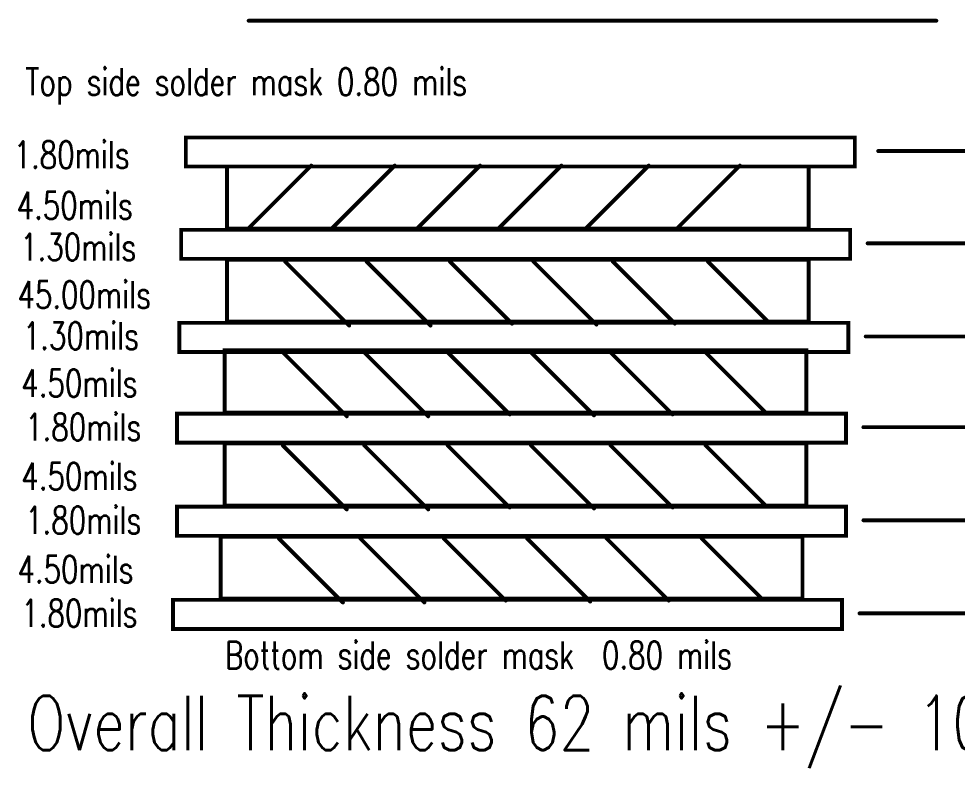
# Model space of a CAD drawing. Extents: x -523 to 10194, y -2797 to 6818.
# Drawn here: x -212 to 2208, y -2797 to -864 of the extents above; entities that cross this region are included whole.
import ezdxf

# ---------------------------------------------------------------- set-up
doc = ezdxf.new("R2010")
doc.units = 0
doc.layers.add('2D_LINE_125', color=253, linetype='CONTINUOUS')
doc.layers.add('TEXT_125', color=253, linetype='CONTINUOUS')
doc.styles.add('W10', font='simplex', dxfattribs={"width": 0.75})

# ---------------------------------------------------------------- blocks, each defined once
blk = doc.blocks.new('SMOOTH_10')
at = {"const_width": 5}
blk.add_lwpolyline([(-2.5, 0, 1), (2.5, 0, 1)], format="xyb", close=True, dxfattribs=at)
blk = doc.blocks.new('DRAWING_22')
at = {"layer": '2D_LINE_125', "const_width": 10}
blk.add_lwpolyline([(-5771.32, -7101.88), (-5116.32, -7101.88), (-5206.32, -7076.88), (-5206.32, -7126.88), (-5116.32, -7101.88)], dxfattribs=at)
at = {"layer": '2D_LINE_125'}
for p in [(-5206.32, -7076.88), (-5771.32, -7101.88), (-5116.32, -7101.88), (-5116.32, -7101.88), (-5206.32, -7126.88)]:
    blk.add_blockref('SMOOTH_10', p, dxfattribs=at)
blk = doc.blocks.new('DRAWING_23')
at = {"layer": '2D_LINE_125', "const_width": 10}
blk.add_lwpolyline([(-7541.32, -7066.88), (-5816.32, -7066.88), (-5816.32, -7141.88), (-7541.32, -7141.88)], close=True, dxfattribs=at)
at = {"layer": '2D_LINE_125'}
for p in [(-7541.32, -7066.88), (-5816.32, -7066.88), (-7541.32, -7141.88), (-5816.32, -7141.88)]:
    blk.add_blockref('SMOOTH_10', p, dxfattribs=at)
blk = doc.blocks.new('DRAWING_24')
at = {"layer": '2D_LINE_125', "const_width": 10}
blk.add_lwpolyline([(-7423.32, -7143.88), (-5923.32, -7143.88), (-5923.32, -7303.88), (-7423.32, -7303.88)], close=True, dxfattribs=at)
at = {"layer": '2D_LINE_125'}
for p in [(-7423.32, -7143.88), (-5923.32, -7143.88), (-7423.32, -7303.88), (-5923.32, -7303.88)]:
    blk.add_blockref('SMOOTH_10', p, dxfattribs=at)
blk = doc.blocks.new('DRAWING_25')
at = {"layer": '2D_LINE_125', "const_width": 10}
blk.add_lwpolyline([(-5776.32, -7341.88), (-5121.32, -7341.88), (-5211.32, -7316.88), (-5211.32, -7366.88), (-5121.32, -7341.88)], dxfattribs=at)
at = {"layer": '2D_LINE_125'}
for p in [(-5211.32, -7316.88), (-5776.32, -7341.88), (-5121.32, -7341.88), (-5121.32, -7341.88), (-5211.32, -7366.88)]:
    blk.add_blockref('SMOOTH_10', p, dxfattribs=at)
blk = doc.blocks.new('DRAWING_26')
at = {"layer": '2D_LINE_125', "const_width": 10}
blk.add_lwpolyline([(-7546.32, -7306.88), (-5821.32, -7306.88), (-5821.32, -7381.88), (-7546.32, -7381.88)], close=True, dxfattribs=at)
at = {"layer": '2D_LINE_125'}
for p in [(-7546.32, -7306.88), (-5821.32, -7306.88), (-7546.32, -7381.88), (-5821.32, -7381.88)]:
    blk.add_blockref('SMOOTH_10', p, dxfattribs=at)
blk = doc.blocks.new('DRAWING_27')
at = {"layer": '2D_LINE_125', "const_width": 10}
blk.add_lwpolyline([(-7273.32, -7148.88), (-7108.32, -7313.88)], dxfattribs=at)
at = {"layer": '2D_LINE_125'}
for p in [(-7273.32, -7148.88), (-7108.32, -7313.88)]:
    blk.add_blockref('SMOOTH_10', p, dxfattribs=at)
blk = doc.blocks.new('DRAWING_28')
at = {"layer": '2D_LINE_125', "const_width": 10}
blk.add_lwpolyline([(-7063.32, -7148.88), (-6898.32, -7313.88)], dxfattribs=at)
at = {"layer": '2D_LINE_125'}
for p in [(-7063.32, -7148.88), (-6898.32, -7313.88)]:
    blk.add_blockref('SMOOTH_10', p, dxfattribs=at)
blk = doc.blocks.new('DRAWING_29')
at = {"layer": '2D_LINE_125', "const_width": 10}
blk.add_lwpolyline([(-6848.32, -7148.88), (-6688.32, -7308.88)], dxfattribs=at)
at = {"layer": '2D_LINE_125'}
for p in [(-6848.32, -7148.88), (-6688.32, -7308.88)]:
    blk.add_blockref('SMOOTH_10', p, dxfattribs=at)
blk = doc.blocks.new('DRAWING_30')
at = {"layer": '2D_LINE_125', "const_width": 10}
blk.add_lwpolyline([(-6633.32, -7148.88), (-6470.82, -7311.38)], dxfattribs=at)
at = {"layer": '2D_LINE_125'}
for p in [(-6633.32, -7148.88), (-6470.82, -7311.38)]:
    blk.add_blockref('SMOOTH_10', p, dxfattribs=at)
blk = doc.blocks.new('DRAWING_31')
at = {"layer": '2D_LINE_125', "const_width": 10}
blk.add_lwpolyline([(-6428.32, -7148.88), (-6268.32, -7308.88)], dxfattribs=at)
at = {"layer": '2D_LINE_125'}
for p in [(-6428.32, -7148.88), (-6268.32, -7308.88)]:
    blk.add_blockref('SMOOTH_10', p, dxfattribs=at)
blk = doc.blocks.new('DRAWING_32')
at = {"layer": '2D_LINE_125', "const_width": 10}
blk.add_lwpolyline([(-6183.32, -7148.88), (-6025.82, -7306.38)], dxfattribs=at)
at = {"layer": '2D_LINE_125'}
for p in [(-6183.32, -7148.88), (-6025.82, -7306.38)]:
    blk.add_blockref('SMOOTH_10', p, dxfattribs=at)
blk = doc.blocks.new('DRAWING_33')
at = {"layer": '2D_LINE_125', "const_width": 10}
blk.add_lwpolyline([(-7531.32, -6101.88), (-5806.32, -6101.88), (-5806.32, -6176.88), (-7531.32, -6176.88)], close=True, dxfattribs=at)
at = {"layer": '2D_LINE_125'}
for p in [(-7531.32, -6101.88), (-5806.32, -6101.88), (-7531.32, -6176.88), (-5806.32, -6176.88)]:
    blk.add_blockref('SMOOTH_10', p, dxfattribs=at)
blk = doc.blocks.new('DRAWING_34')
at = {"layer": '2D_LINE_125', "const_width": 10}
blk.add_lwpolyline([(-7423.32, -6903.88), (-5923.32, -6903.88), (-5923.32, -7063.88), (-7423.32, -7063.88)], close=True, dxfattribs=at)
at = {"layer": '2D_LINE_125'}
for p in [(-7423.32, -6903.88), (-5923.32, -6903.88), (-7423.32, -7063.88), (-5923.32, -7063.88)]:
    blk.add_blockref('SMOOTH_10', p, dxfattribs=at)
blk = doc.blocks.new('DRAWING_35')
at = {"layer": '2D_LINE_125', "const_width": 10}
blk.add_lwpolyline([(-7370.82, -7066.38), (-7205.82, -6901.38)], dxfattribs=at)
at = {"layer": '2D_LINE_125'}
for p in [(-7205.82, -6901.38), (-7370.82, -7066.38)]:
    blk.add_blockref('SMOOTH_10', p, dxfattribs=at)
blk = doc.blocks.new('DRAWING_36')
at = {"layer": '2D_LINE_125', "const_width": 10}
blk.add_lwpolyline([(-7155.82, -7066.38), (-6990.82, -6901.38)], dxfattribs=at)
at = {"layer": '2D_LINE_125'}
for p in [(-6990.82, -6901.38), (-7155.82, -7066.38)]:
    blk.add_blockref('SMOOTH_10', p, dxfattribs=at)
blk = doc.blocks.new('DRAWING_37')
at = {"layer": '2D_LINE_125', "const_width": 10}
blk.add_lwpolyline([(-6935.82, -7066.38), (-6770.82, -6901.38)], dxfattribs=at)
at = {"layer": '2D_LINE_125'}
for p in [(-6770.82, -6901.38), (-6935.82, -7066.38)]:
    blk.add_blockref('SMOOTH_10', p, dxfattribs=at)
blk = doc.blocks.new('DRAWING_38')
at = {"layer": '2D_LINE_125', "const_width": 10}
blk.add_lwpolyline([(-6725.82, -7066.38), (-6560.82, -6901.38)], dxfattribs=at)
at = {"layer": '2D_LINE_125'}
for p in [(-6560.82, -6901.38), (-6725.82, -7066.38)]:
    blk.add_blockref('SMOOTH_10', p, dxfattribs=at)
blk = doc.blocks.new('DRAWING_39')
at = {"layer": '2D_LINE_125', "const_width": 10}
blk.add_lwpolyline([(-6500.82, -7066.38), (-6335.82, -6901.38)], dxfattribs=at)
at = {"layer": '2D_LINE_125'}
for p in [(-6335.82, -6901.38), (-6500.82, -7066.38)]:
    blk.add_blockref('SMOOTH_10', p, dxfattribs=at)
blk = doc.blocks.new('DRAWING_40')
at = {"layer": '2D_LINE_125', "const_width": 10}
blk.add_lwpolyline([(-6265.82, -7066.38), (-6100.82, -6901.38)], dxfattribs=at)
at = {"layer": '2D_LINE_125'}
for p in [(-6100.82, -6901.38), (-6265.82, -7066.38)]:
    blk.add_blockref('SMOOTH_10', p, dxfattribs=at)
blk = doc.blocks.new('DRAWING_41')
at = {"layer": '2D_LINE_125', "const_width": 10}
blk.add_lwpolyline([(-7579.32, -5655.88), (-5806.32, -5655.88)], dxfattribs=at)
at = {"layer": '2D_LINE_125'}
for p in [(-7579.32, -5655.88), (-5806.32, -5655.88)]:
    blk.add_blockref('SMOOTH_10', p, dxfattribs=at)
blk = doc.blocks.new('DRAWING_42')
at = {"layer": '2D_LINE_125', "const_width": 10}
blk.add_lwpolyline([(-7423.32, -7143.88), (-5923.32, -7143.88), (-5923.32, -7303.88), (-7423.32, -7303.88)], close=True, dxfattribs=at)
at = {"layer": '2D_LINE_125'}
for p in [(-7423.32, -7143.88), (-5923.32, -7143.88), (-7423.32, -7303.88), (-5923.32, -7303.88)]:
    blk.add_blockref('SMOOTH_10', p, dxfattribs=at)
blk = doc.blocks.new('DRAWING_43')
at = {"layer": '2D_LINE_125', "const_width": 10}
blk.add_lwpolyline([(-5776.32, -7341.88), (-5121.32, -7341.88), (-5211.32, -7316.88), (-5211.32, -7366.88), (-5121.32, -7341.88)], dxfattribs=at)
at = {"layer": '2D_LINE_125'}
for p in [(-5211.32, -7316.88), (-5776.32, -7341.88), (-5121.32, -7341.88), (-5121.32, -7341.88), (-5211.32, -7366.88)]:
    blk.add_blockref('SMOOTH_10', p, dxfattribs=at)
blk = doc.blocks.new('DRAWING_44')
at = {"layer": '2D_LINE_125', "const_width": 10}
blk.add_lwpolyline([(-7546.32, -7306.88), (-5821.32, -7306.88), (-5821.32, -7381.88), (-7546.32, -7381.88)], close=True, dxfattribs=at)
at = {"layer": '2D_LINE_125'}
for p in [(-7546.32, -7306.88), (-5821.32, -7306.88), (-7546.32, -7381.88), (-5821.32, -7381.88)]:
    blk.add_blockref('SMOOTH_10', p, dxfattribs=at)
blk = doc.blocks.new('DRAWING_45')
at = {"layer": '2D_LINE_125', "const_width": 10}
blk.add_lwpolyline([(-6633.32, -7148.88), (-6470.82, -7311.38)], dxfattribs=at)
at = {"layer": '2D_LINE_125'}
for p in [(-6633.32, -7148.88), (-6470.82, -7311.38)]:
    blk.add_blockref('SMOOTH_10', p, dxfattribs=at)
blk = doc.blocks.new('DRAWING_46')
at = {"layer": '2D_LINE_125', "const_width": 10}
blk.add_lwpolyline([(-6428.32, -7148.88), (-6268.32, -7308.88)], dxfattribs=at)
at = {"layer": '2D_LINE_125'}
for p in [(-6428.32, -7148.88), (-6268.32, -7308.88)]:
    blk.add_blockref('SMOOTH_10', p, dxfattribs=at)
blk = doc.blocks.new('DRAWING_47')
at = {"layer": '2D_LINE_125', "const_width": 10}
blk.add_lwpolyline([(-6183.32, -7148.88), (-6025.82, -7306.38)], dxfattribs=at)
at = {"layer": '2D_LINE_125'}
for p in [(-6183.32, -7148.88), (-6025.82, -7306.38)]:
    blk.add_blockref('SMOOTH_10', p, dxfattribs=at)
blk = doc.blocks.new('DRAWING_48')
at = {"layer": '2D_LINE_125', "const_width": 10}
blk.add_lwpolyline([(-7273.32, -7148.88), (-7108.32, -7313.88)], dxfattribs=at)
at = {"layer": '2D_LINE_125'}
for p in [(-7273.32, -7148.88), (-7108.32, -7313.88)]:
    blk.add_blockref('SMOOTH_10', p, dxfattribs=at)
blk = doc.blocks.new('DRAWING_49')
at = {"layer": '2D_LINE_125', "const_width": 10}
blk.add_lwpolyline([(-7063.32, -7148.88), (-6898.32, -7313.88)], dxfattribs=at)
at = {"layer": '2D_LINE_125'}
for p in [(-7063.32, -7148.88), (-6898.32, -7313.88)]:
    blk.add_blockref('SMOOTH_10', p, dxfattribs=at)
blk = doc.blocks.new('DRAWING_50')
at = {"layer": '2D_LINE_125', "const_width": 10}
blk.add_lwpolyline([(-6848.32, -7148.88), (-6688.32, -7308.88)], dxfattribs=at)
at = {"layer": '2D_LINE_125'}
for p in [(-6848.32, -7148.88), (-6688.32, -7308.88)]:
    blk.add_blockref('SMOOTH_10', p, dxfattribs=at)
blk = doc.blocks.new('DRAWING_51')
at = {"layer": '2D_LINE_125', "const_width": 10}
blk.add_lwpolyline([(-5746.32, -6136.88), (-5091.32, -6136.88), (-5181.32, -6111.88), (-5181.32, -6161.88), (-5091.32, -6136.88)], dxfattribs=at)
at = {"layer": '2D_LINE_125'}
for p in [(-5181.32, -6111.88), (-5746.32, -6136.88), (-5091.32, -6136.88), (-5091.32, -6136.88), (-5181.32, -6161.88)]:
    blk.add_blockref('SMOOTH_10', p, dxfattribs=at)
blk = doc.blocks.new('DRAWING_52')
at = {"layer": '2D_LINE_125', "const_width": 10}
blk.add_lwpolyline([(-7546.32, -7306.88), (-5821.32, -7306.88), (-5821.32, -7381.88), (-7546.32, -7381.88)], close=True, dxfattribs=at)
at = {"layer": '2D_LINE_125'}
for p in [(-7546.32, -7306.88), (-5821.32, -7306.88), (-7546.32, -7381.88), (-5821.32, -7381.88)]:
    blk.add_blockref('SMOOTH_10', p, dxfattribs=at)
blk = doc.blocks.new('DRAWING_53')
at = {"layer": '2D_LINE_125', "const_width": 10}
blk.add_lwpolyline([(-5776.32, -7341.88), (-5121.32, -7341.88), (-5211.32, -7316.88), (-5211.32, -7366.88), (-5121.32, -7341.88)], dxfattribs=at)
at = {"layer": '2D_LINE_125'}
for p in [(-5211.32, -7316.88), (-5776.32, -7341.88), (-5121.32, -7341.88), (-5121.32, -7341.88), (-5211.32, -7366.88)]:
    blk.add_blockref('SMOOTH_10', p, dxfattribs=at)
blk = doc.blocks.new('DRAWING_54')
at = {"layer": '2D_LINE_125', "const_width": 10}
blk.add_lwpolyline([(-7423.32, -7143.88), (-5923.32, -7143.88), (-5923.32, -7303.88), (-7423.32, -7303.88)], close=True, dxfattribs=at)
at = {"layer": '2D_LINE_125'}
for p in [(-7423.32, -7143.88), (-5923.32, -7143.88), (-7423.32, -7303.88), (-5923.32, -7303.88)]:
    blk.add_blockref('SMOOTH_10', p, dxfattribs=at)
blk = doc.blocks.new('DRAWING_55')
at = {"layer": '2D_LINE_125', "const_width": 10}
blk.add_lwpolyline([(-6848.32, -7148.88), (-6688.32, -7308.88)], dxfattribs=at)
at = {"layer": '2D_LINE_125'}
for p in [(-6848.32, -7148.88), (-6688.32, -7308.88)]:
    blk.add_blockref('SMOOTH_10', p, dxfattribs=at)
blk = doc.blocks.new('DRAWING_56')
at = {"layer": '2D_LINE_125', "const_width": 10}
blk.add_lwpolyline([(-7063.32, -7148.88), (-6898.32, -7313.88)], dxfattribs=at)
at = {"layer": '2D_LINE_125'}
for p in [(-7063.32, -7148.88), (-6898.32, -7313.88)]:
    blk.add_blockref('SMOOTH_10', p, dxfattribs=at)
blk = doc.blocks.new('DRAWING_57')
at = {"layer": '2D_LINE_125', "const_width": 10}
blk.add_lwpolyline([(-7273.32, -7148.88), (-7108.32, -7313.88)], dxfattribs=at)
at = {"layer": '2D_LINE_125'}
for p in [(-7273.32, -7148.88), (-7108.32, -7313.88)]:
    blk.add_blockref('SMOOTH_10', p, dxfattribs=at)
blk = doc.blocks.new('DRAWING_58')
at = {"layer": '2D_LINE_125', "const_width": 10}
blk.add_lwpolyline([(-6183.32, -7148.88), (-6025.82, -7306.38)], dxfattribs=at)
at = {"layer": '2D_LINE_125'}
for p in [(-6183.32, -7148.88), (-6025.82, -7306.38)]:
    blk.add_blockref('SMOOTH_10', p, dxfattribs=at)
blk = doc.blocks.new('DRAWING_59')
at = {"layer": '2D_LINE_125', "const_width": 10}
blk.add_lwpolyline([(-6428.32, -7148.88), (-6268.32, -7308.88)], dxfattribs=at)
at = {"layer": '2D_LINE_125'}
for p in [(-6428.32, -7148.88), (-6268.32, -7308.88)]:
    blk.add_blockref('SMOOTH_10', p, dxfattribs=at)
blk = doc.blocks.new('DRAWING_60')
at = {"layer": '2D_LINE_125', "const_width": 10}
blk.add_lwpolyline([(-6633.32, -7148.88), (-6470.82, -7311.38)], dxfattribs=at)
at = {"layer": '2D_LINE_125'}
for p in [(-6633.32, -7148.88), (-6470.82, -7311.38)]:
    blk.add_blockref('SMOOTH_10', p, dxfattribs=at)
blk = doc.blocks.new('DRAWING_61')
at = {"layer": '2D_LINE_125', "const_width": 10}
blk.add_lwpolyline([(-7546.32, -7306.88), (-5821.32, -7306.88), (-5821.32, -7381.88), (-7546.32, -7381.88)], close=True, dxfattribs=at)
at = {"layer": '2D_LINE_125'}
for p in [(-7546.32, -7306.88), (-5821.32, -7306.88), (-7546.32, -7381.88), (-5821.32, -7381.88)]:
    blk.add_blockref('SMOOTH_10', p, dxfattribs=at)
blk = doc.blocks.new('DRAWING_62')
at = {"layer": '2D_LINE_125', "const_width": 10}
blk.add_lwpolyline([(-5776.32, -7341.88), (-5121.32, -7341.88), (-5211.32, -7316.88), (-5211.32, -7366.88), (-5121.32, -7341.88)], dxfattribs=at)
at = {"layer": '2D_LINE_125'}
for p in [(-5211.32, -7316.88), (-5776.32, -7341.88), (-5121.32, -7341.88), (-5121.32, -7341.88), (-5211.32, -7366.88)]:
    blk.add_blockref('SMOOTH_10', p, dxfattribs=at)
blk = doc.blocks.new('DRAWING_63')
at = {"layer": '2D_LINE_125', "const_width": 10}
blk.add_lwpolyline([(-7423.32, -7143.88), (-5923.32, -7143.88), (-5923.32, -7303.88), (-7423.32, -7303.88)], close=True, dxfattribs=at)
at = {"layer": '2D_LINE_125'}
for p in [(-7423.32, -7143.88), (-5923.32, -7143.88), (-7423.32, -7303.88), (-5923.32, -7303.88)]:
    blk.add_blockref('SMOOTH_10', p, dxfattribs=at)
blk = doc.blocks.new('DRAWING_64')
at = {"layer": '2D_LINE_125', "const_width": 10}
blk.add_lwpolyline([(-6848.32, -7148.88), (-6688.32, -7308.88)], dxfattribs=at)
at = {"layer": '2D_LINE_125'}
for p in [(-6848.32, -7148.88), (-6688.32, -7308.88)]:
    blk.add_blockref('SMOOTH_10', p, dxfattribs=at)
blk = doc.blocks.new('DRAWING_65')
at = {"layer": '2D_LINE_125', "const_width": 10}
blk.add_lwpolyline([(-7063.32, -7148.88), (-6898.32, -7313.88)], dxfattribs=at)
at = {"layer": '2D_LINE_125'}
for p in [(-7063.32, -7148.88), (-6898.32, -7313.88)]:
    blk.add_blockref('SMOOTH_10', p, dxfattribs=at)
blk = doc.blocks.new('DRAWING_66')
at = {"layer": '2D_LINE_125', "const_width": 10}
blk.add_lwpolyline([(-7273.32, -7148.88), (-7108.32, -7313.88)], dxfattribs=at)
at = {"layer": '2D_LINE_125'}
for p in [(-7273.32, -7148.88), (-7108.32, -7313.88)]:
    blk.add_blockref('SMOOTH_10', p, dxfattribs=at)
blk = doc.blocks.new('DRAWING_67')
at = {"layer": '2D_LINE_125', "const_width": 10}
blk.add_lwpolyline([(-6183.32, -7148.88), (-6025.82, -7306.38)], dxfattribs=at)
at = {"layer": '2D_LINE_125'}
for p in [(-6183.32, -7148.88), (-6025.82, -7306.38)]:
    blk.add_blockref('SMOOTH_10', p, dxfattribs=at)
blk = doc.blocks.new('DRAWING_68')
at = {"layer": '2D_LINE_125', "const_width": 10}
blk.add_lwpolyline([(-6428.32, -7148.88), (-6268.32, -7308.88)], dxfattribs=at)
at = {"layer": '2D_LINE_125'}
for p in [(-6428.32, -7148.88), (-6268.32, -7308.88)]:
    blk.add_blockref('SMOOTH_10', p, dxfattribs=at)
blk = doc.blocks.new('DRAWING_69')
at = {"layer": '2D_LINE_125', "const_width": 10}
blk.add_lwpolyline([(-6633.32, -7148.88), (-6470.82, -7311.38)], dxfattribs=at)
at = {"layer": '2D_LINE_125'}
for p in [(-6633.32, -7148.88), (-6470.82, -7311.38)]:
    blk.add_blockref('SMOOTH_10', p, dxfattribs=at)

msp = doc.modelspace()

# ---------------------------------------------------------------- block references
for name, p in [('DRAWING_41', (7960.6, 4786.4)), ('DRAWING_33', (7750.6, 4931.4)), ('DRAWING_51', (7750.6, 4931.4)), ('DRAWING_34', (7748.6, 5658.4)), ('DRAWING_35', (7748.6, 5658.4)), ('DRAWING_36', (7748.6, 5658.4)), ('DRAWING_37', (7748.6, 5658.4)), ('DRAWING_38', (7748.6, 5658.4)), ('DRAWING_39', (7748.6, 5658.4)), ('DRAWING_40', (7748.6, 5658.4)), ('DRAWING_23', (7748.6, 5658.4)), ('DRAWING_22', (7748.6, 5658.4)), ('DRAWING_24', (7748.6, 5658.4)), ('DRAWING_27', (7748.6, 5658.4)), ('DRAWING_28', (7748.6, 5658.4)), ('DRAWING_29', (7748.6, 5658.4)), ('DRAWING_30', (7748.6, 5658.4)), ('DRAWING_31', (7748.6, 5658.4)), ('DRAWING_32', (7748.6, 5658.4)), ('DRAWING_26', (7748.6, 5658.4)), ('DRAWING_25', (7748.6, 5658.4)), ('DRAWING_42', (7742.6, 5424.4)), ('DRAWING_48', (7742.6, 5424.4)), ('DRAWING_49', (7742.6, 5424.4)), ('DRAWING_50', (7742.6, 5424.4)), ('DRAWING_45', (7742.6, 5424.4)), ('DRAWING_46', (7742.6, 5424.4)), ('DRAWING_47', (7742.6, 5424.4)), ('DRAWING_44', (7742.6, 5424.4)), ('DRAWING_43', (7742.6, 5424.4)), ('DRAWING_54', (7742.6, 5184.4)), ('DRAWING_57', (7742.6, 5184.4)), ('DRAWING_56', (7742.6, 5184.4)), ('DRAWING_55', (7742.6, 5184.4)), ('DRAWING_60', (7742.6, 5184.4)), ('DRAWING_59', (7742.6, 5184.4)), ('DRAWING_58', (7742.6, 5184.4)), ('DRAWING_52', (7742.6, 5184.4)), ('DRAWING_53', (7742.6, 5184.4)), ('DRAWING_63', (7732.6, 4944.4)), ('DRAWING_66', (7732.6, 4944.4)), ('DRAWING_65', (7732.6, 4944.4)), ('DRAWING_64', (7732.6, 4944.4)), ('DRAWING_69', (7732.6, 4944.4)), ('DRAWING_68', (7732.6, 4944.4)), ('DRAWING_67', (7732.6, 4944.4)), ('DRAWING_61', (7732.6, 4944.4)), ('DRAWING_62', (7732.6, 4944.4))]:
    msp.add_blockref(name, p)

# ---------------------------------------------------------------- texts
at = {"layer": 'TEXT_125', "style": 'W10', "width": 0.75}
for s, height, p in [('Top side solder mask 0.80 mils', 70, (-194.3, -1061.8)), ('1.80mils', 70, (-225, -1250)), ('4.50mils', 70, (-217, -1381)), ('1.30mils', 70, (-208, -1488)), ('45.00mils', 70, (-215, -1611)), ('1.30mils', 70, (-201, -1717)), ('4.50mils', 70, (-205, -1839)), ('1.80mils', 70, (-195, -1952)), ('4.50mils', 70, (-205, -2079)), ('1.80mils', 70, (-195, -2192)), ('4.50mils', 70, (-215, -2319)), ('1.80mils', 70, (-205, -2432)), ('Bottom side solder mask  0.80 mils', 70, (320, -2540)), ('Overall Thickness 62 mils +/- 10%%%', 140, (-190, -2750))]:
    msp.add_text(s, height=height, dxfattribs=at).set_placement(p)

doc.saveas('drawing.dxf')
